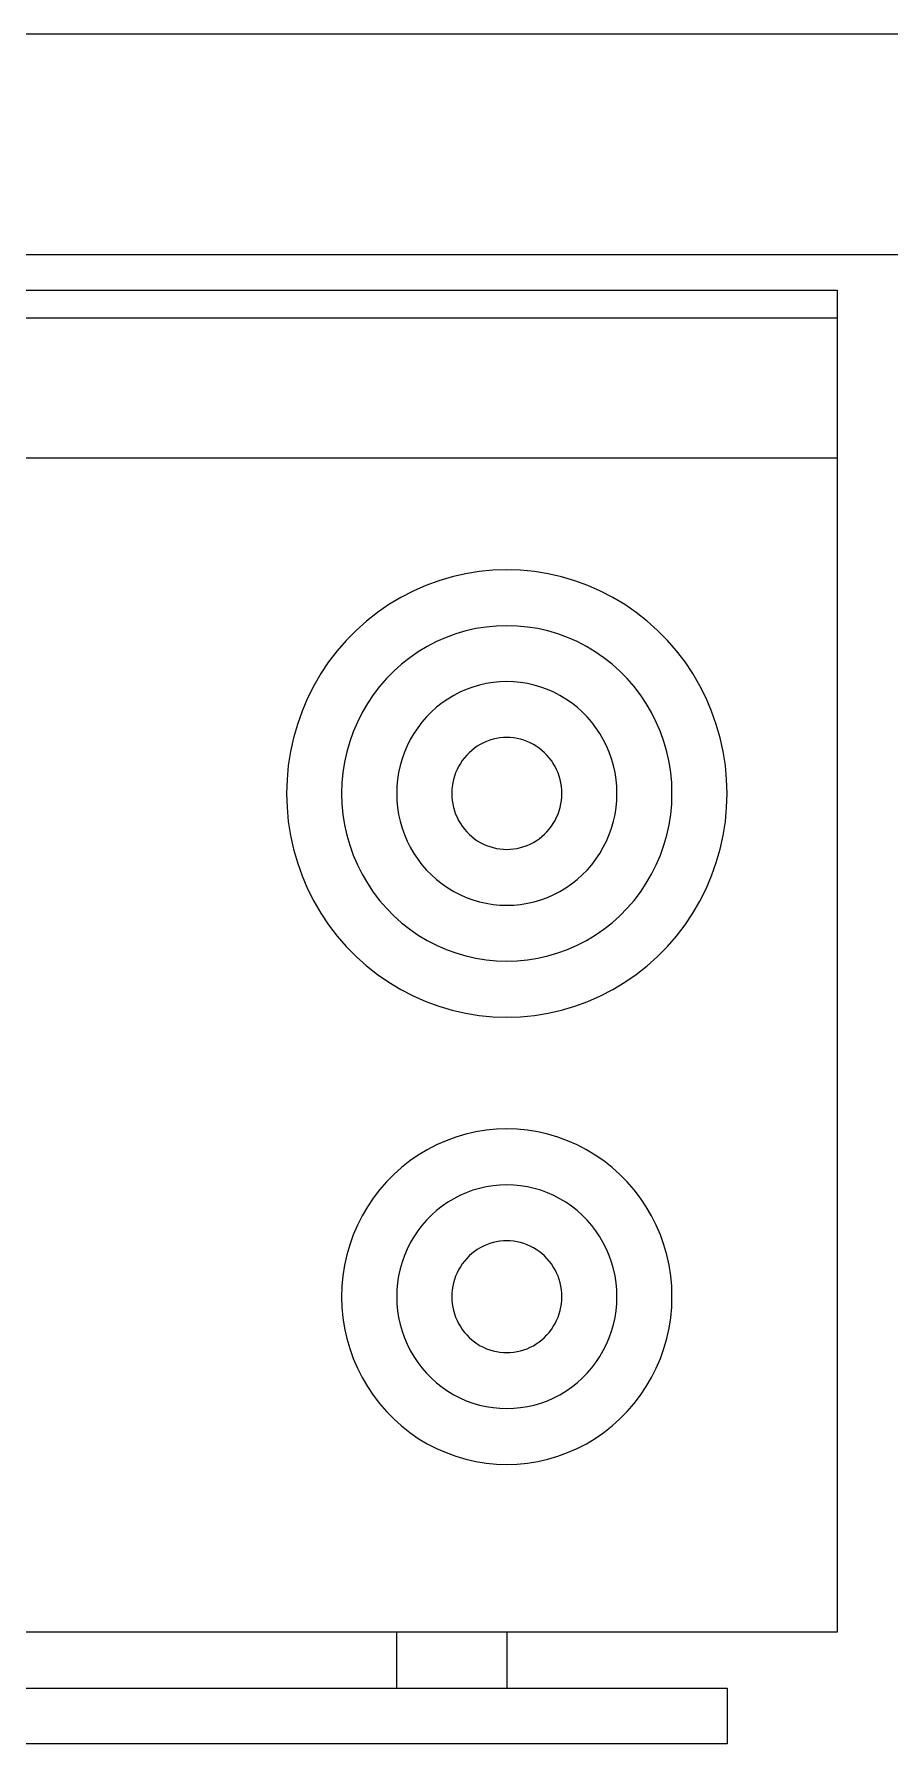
# Model space of a CAD drawing. Header units: millimetres. Extents: x 1 to 29, y 1 to 24.
# Drawn here: x 16.556 to 16.944, y 15.313 to 16.09 of the extents above; entities that cross this region are included whole.
import ezdxf

# ---------------------------------------------------------------- set-up
doc = ezdxf.new("R2010")
doc.units = ezdxf.units.MM

msp = doc.modelspace()

# ---------------------------------------------------------------- linework, layer by layer
for p, q in [((17.06834, 16.08971), (16.36834, 16.08971)), ((14.46834, 15.98971), (17.06834, 15.98971))]:
    msp.add_line(p, q)
at = {"color": 7, "linetype": 'Continuous'}
for p, q in [((15.92054, 15.97346), (16.92054, 15.97346)), ((16.92054, 15.97346), (16.92054, 15.36415)), ((15.92054, 15.96097), (16.92054, 15.96097)), ((15.92054, 15.8973), (16.92054, 15.8973)), ((16.74568, 15.84334), (16.73964, 15.84156)), ((16.75181, 15.84473), (16.74568, 15.84334)), ((16.75801, 15.84573), (16.75181, 15.84473)), ((16.76426, 15.84633), (16.75801, 15.84573)), ((16.77054, 15.84653), (16.76426, 15.84633)), ((16.77682, 15.84633), (16.77054, 15.84653)), ((16.78308, 15.84573), (16.77682, 15.84633)), ((16.78928, 15.84473), (16.78308, 15.84573)), ((16.79541, 15.84334), (16.78928, 15.84473)), ((16.80145, 15.84156), (16.79541, 15.84334)), ((16.72797, 15.83686), (16.72237, 15.83396)), ((16.73373, 15.83939), (16.72797, 15.83686)), ((16.73964, 15.84156), (16.73373, 15.83939)), ((16.80736, 15.83939), (16.80145, 15.84156)), ((16.81312, 15.83686), (16.80736, 15.83939)), ((16.81872, 15.83396), (16.81312, 15.83686)), ((16.71696, 15.83072), (16.71177, 15.82713)), ((16.72237, 15.83396), (16.71696, 15.83072)), ((16.82413, 15.83072), (16.81872, 15.83396)), ((16.82932, 15.82713), (16.82413, 15.83072)), ((16.7068, 15.82322), (16.70209, 15.819)), ((16.71177, 15.82713), (16.7068, 15.82322)), ((16.76114, 15.82054), (16.75649, 15.81979)), ((16.76583, 15.82099), (16.76114, 15.82054)), ((16.77054, 15.82114), (16.76583, 15.82099)), ((16.77525, 15.82099), (16.77054, 15.82114)), ((16.77994, 15.82054), (16.77525, 15.82099)), ((16.7846, 15.81979), (16.77994, 15.82054)), ((16.83429, 15.82322), (16.82932, 15.82713)), ((16.839, 15.819), (16.83429, 15.82322)), ((16.69765, 15.81449), (16.69349, 15.8097)), ((16.70209, 15.819), (16.69765, 15.81449)), ((16.73861, 15.81389), (16.73441, 15.81172)), ((16.74293, 15.81579), (16.73861, 15.81389)), ((16.74737, 15.81741), (16.74293, 15.81579)), ((16.75189, 15.81874), (16.74737, 15.81741)), ((16.75649, 15.81979), (16.75189, 15.81874)), ((16.7892, 15.81874), (16.7846, 15.81979)), ((16.79372, 15.81741), (16.7892, 15.81874)), ((16.79815, 15.81579), (16.79372, 15.81741)), ((16.80248, 15.81389), (16.79815, 15.81579)), ((16.80668, 15.81172), (16.80248, 15.81389)), ((16.84344, 15.81449), (16.839, 15.819)), ((16.8476, 15.8097), (16.84344, 15.81449)), ((16.68964, 15.80466), (16.68611, 15.79939)), ((16.69349, 15.8097), (16.68964, 15.80466)), ((16.72646, 15.80659), (16.72274, 15.80366)), ((16.73036, 15.80928), (16.72646, 15.80659)), ((16.73441, 15.81172), (16.73036, 15.80928)), ((16.81073, 15.80928), (16.80668, 15.81172)), ((16.81463, 15.80659), (16.81073, 15.80928)), ((16.81835, 15.80366), (16.81463, 15.80659)), ((16.85145, 15.80466), (16.8476, 15.8097)), ((16.85498, 15.79939), (16.85145, 15.80466)), ((16.68611, 15.79939), (16.68291, 15.79389)), ((16.71587, 15.79711), (16.71276, 15.79352)), ((16.7192, 15.80049), (16.71587, 15.79711)), ((16.72274, 15.80366), (16.7192, 15.80049)), ((16.82188, 15.80049), (16.81835, 15.80366)), ((16.82522, 15.79711), (16.82188, 15.80049)), ((16.82833, 15.79352), (16.82522, 15.79711)), ((16.85817, 15.79389), (16.85498, 15.79939)), ((16.68291, 15.79389), (16.68006, 15.78821)), ((16.70987, 15.78974), (16.70722, 15.78578)), ((16.71276, 15.79352), (16.70987, 15.78974)), ((16.74646, 15.78947), (16.74375, 15.78784)), ((16.74926, 15.79091), (16.74646, 15.78947)), ((16.75214, 15.79218), (16.74926, 15.79091)), ((16.75509, 15.79326), (16.75214, 15.79218)), ((16.75811, 15.79415), (16.75509, 15.79326)), ((16.76117, 15.79485), (16.75811, 15.79415)), ((16.76428, 15.79535), (16.76117, 15.79485)), ((16.7674, 15.79565), (16.76428, 15.79535)), ((16.77054, 15.79575), (16.7674, 15.79565)), ((16.77368, 15.79565), (16.77054, 15.79575)), ((16.77681, 15.79535), (16.77368, 15.79565)), ((16.77991, 15.79485), (16.77681, 15.79535)), ((16.78298, 15.79415), (16.77991, 15.79485)), ((16.78599, 15.79326), (16.78298, 15.79415)), ((16.78895, 15.79218), (16.78599, 15.79326)), ((16.79183, 15.79091), (16.78895, 15.79218)), ((16.79463, 15.78947), (16.79183, 15.79091)), ((16.79734, 15.78784), (16.79463, 15.78947)), ((16.83122, 15.78974), (16.82833, 15.79352)), ((16.83387, 15.78578), (16.83122, 15.78974)), ((16.86103, 15.78821), (16.85817, 15.79389)), ((16.67757, 15.78235), (16.67544, 15.77635)), ((16.68006, 15.78821), (16.67757, 15.78235)), ((16.70482, 15.78166), (16.70268, 15.7774)), ((16.70722, 15.78578), (16.70482, 15.78166)), ((16.73632, 15.78198), (16.7341, 15.77973)), ((16.73867, 15.78409), (16.73632, 15.78198)), ((16.74115, 15.78605), (16.73867, 15.78409)), ((16.74375, 15.78784), (16.74115, 15.78605)), ((16.79993, 15.78605), (16.79734, 15.78784)), ((16.80242, 15.78409), (16.79993, 15.78605)), ((16.80477, 15.78198), (16.80242, 15.78409)), ((16.80699, 15.77973), (16.80477, 15.78198)), ((16.83627, 15.78166), (16.83387, 15.78578)), ((16.83841, 15.7774), (16.83627, 15.78166)), ((16.86352, 15.78235), (16.86103, 15.78821)), ((16.86565, 15.77635), (16.86352, 15.78235)), ((16.67544, 15.77635), (16.67369, 15.77022)), ((16.70268, 15.7774), (16.70081, 15.77301)), ((16.73009, 15.77482), (16.72833, 15.77218)), ((16.73202, 15.77734), (16.73009, 15.77482)), ((16.7341, 15.77973), (16.73202, 15.77734)), ((16.80907, 15.77734), (16.80699, 15.77973)), ((16.81099, 15.77482), (16.80907, 15.77734)), ((16.81276, 15.77218), (16.81099, 15.77482)), ((16.84028, 15.77301), (16.83841, 15.7774)), ((16.8674, 15.77022), (16.86565, 15.77635)), ((16.67369, 15.77022), (16.67232, 15.764)), ((16.69922, 15.76851), (16.6979, 15.76391)), ((16.70081, 15.77301), (16.69922, 15.76851)), ((16.7253, 15.76659), (16.72406, 15.76366)), ((16.72673, 15.76943), (16.7253, 15.76659)), ((16.72833, 15.77218), (16.72673, 15.76943)), ((16.75715, 15.76641), (16.75585, 15.76551)), ((16.7585, 15.76722), (16.75715, 15.76641)), ((16.7599, 15.76794), (16.7585, 15.76722)), ((16.76134, 15.76857), (16.7599, 15.76794)), ((16.76282, 15.76912), (16.76134, 15.76857)), ((16.76433, 15.76956), (16.76282, 15.76912)), ((16.76586, 15.76991), (16.76433, 15.76956)), ((16.76741, 15.77016), (16.76586, 15.76991)), ((16.76897, 15.77031), (16.76741, 15.77016)), ((16.77054, 15.77036), (16.76897, 15.77031)), ((16.77211, 15.77031), (16.77054, 15.77036)), ((16.77368, 15.77016), (16.77211, 15.77031)), ((16.77523, 15.76991), (16.77368, 15.77016)), ((16.77676, 15.76956), (16.77523, 15.76991)), ((16.77827, 15.76912), (16.77676, 15.76956)), ((16.77975, 15.76857), (16.77827, 15.76912)), ((16.78119, 15.76794), (16.77975, 15.76857)), ((16.78259, 15.76722), (16.78119, 15.76794)), ((16.78394, 15.76641), (16.78259, 15.76722)), ((16.78524, 15.76551), (16.78394, 15.76641)), ((16.81436, 15.76943), (16.81276, 15.77218)), ((16.81579, 15.76659), (16.81436, 15.76943)), ((16.81703, 15.76366), (16.81579, 15.76659)), ((16.84187, 15.76851), (16.84028, 15.77301)), ((16.84319, 15.76391), (16.84187, 15.76851)), ((16.86877, 15.764), (16.8674, 15.77022)), ((16.67232, 15.764), (16.67133, 15.7577)), ((16.69687, 15.75924), (16.69614, 15.75451)), ((16.6979, 15.76391), (16.69687, 15.75924)), ((16.72299, 15.76066), (16.72212, 15.7576)), ((16.72406, 15.76366), (16.72299, 15.76066)), ((16.74944, 15.75857), (16.74864, 15.7572)), ((16.75032, 15.75989), (16.74944, 15.75857)), ((16.75128, 15.76115), (16.75032, 15.75989)), ((16.75232, 15.76235), (16.75128, 15.76115)), ((16.75343, 15.76348), (16.75232, 15.76235)), ((16.75461, 15.76453), (16.75343, 15.76348)), ((16.75585, 15.76551), (16.75461, 15.76453)), ((16.78648, 15.76453), (16.78524, 15.76551)), ((16.78766, 15.76348), (16.78648, 15.76453)), ((16.78877, 15.76235), (16.78766, 15.76348)), ((16.78981, 15.76115), (16.78877, 15.76235)), ((16.79077, 15.75989), (16.78981, 15.76115)), ((16.79165, 15.75857), (16.79077, 15.75989)), ((16.79245, 15.7572), (16.79165, 15.75857)), ((16.8181, 15.76066), (16.81703, 15.76366)), ((16.81897, 15.7576), (16.8181, 15.76066)), ((16.84422, 15.75924), (16.84319, 15.76391)), ((16.84495, 15.75451), (16.84422, 15.75924)), ((16.86976, 15.7577), (16.86877, 15.764)), ((16.67074, 15.75135), (16.67054, 15.74497)), ((16.67133, 15.7577), (16.67074, 15.75135)), ((16.69614, 15.75451), (16.69569, 15.74975)), ((16.72094, 15.75133), (16.72064, 15.74816)), ((16.72143, 15.75448), (16.72094, 15.75133)), ((16.72212, 15.7576), (16.72143, 15.75448)), ((16.74633, 15.75128), (16.74599, 15.74973)), ((16.74677, 15.75281), (16.74633, 15.75128)), ((16.7473, 15.75431), (16.74677, 15.75281)), ((16.74792, 15.75578), (16.7473, 15.75431)), ((16.74864, 15.7572), (16.74792, 15.75578)), ((16.79316, 15.75578), (16.79245, 15.7572)), ((16.79379, 15.75431), (16.79316, 15.75578)), ((16.79432, 15.75281), (16.79379, 15.75431)), ((16.79476, 15.75128), (16.79432, 15.75281)), ((16.7951, 15.74973), (16.79476, 15.75128)), ((16.81966, 15.75448), (16.81897, 15.7576)), ((16.82015, 15.75133), (16.81966, 15.75448)), ((16.82045, 15.74816), (16.82015, 15.75133)), ((16.8454, 15.74975), (16.84495, 15.75451)), ((16.87035, 15.75135), (16.86976, 15.7577)), ((16.87054, 15.74497), (16.87035, 15.75135)), ((16.67054, 15.74497), (16.67074, 15.73859)), ((16.69569, 15.74975), (16.69554, 15.74497)), ((16.69554, 15.74497), (16.69569, 15.74019)), ((16.72064, 15.74816), (16.72054, 15.74497)), ((16.72054, 15.74497), (16.72064, 15.74178)), ((16.74559, 15.74656), (16.74554, 15.74497)), ((16.74554, 15.74497), (16.74559, 15.74337)), ((16.74574, 15.74815), (16.74559, 15.74656)), ((16.74559, 15.74337), (16.74574, 15.74179)), ((16.74599, 15.74973), (16.74574, 15.74815)), ((16.79535, 15.74815), (16.7951, 15.74973)), ((16.79549, 15.74656), (16.79535, 15.74815)), ((16.79535, 15.74179), (16.79549, 15.74337)), ((16.79554, 15.74497), (16.79549, 15.74656)), ((16.79549, 15.74337), (16.79554, 15.74497)), ((16.82054, 15.74497), (16.82045, 15.74816)), ((16.82045, 15.74178), (16.82054, 15.74497)), ((16.84554, 15.74497), (16.8454, 15.74975)), ((16.8454, 15.74019), (16.84554, 15.74497)), ((16.87035, 15.73859), (16.87054, 15.74497)), ((16.67074, 15.73859), (16.67133, 15.73224)), ((16.69569, 15.74019), (16.69614, 15.73542)), ((16.69614, 15.73542), (16.69687, 15.7307)), ((16.72064, 15.74178), (16.72094, 15.7386)), ((16.72094, 15.7386), (16.72143, 15.73545)), ((16.72143, 15.73545), (16.72212, 15.73234)), ((16.74574, 15.74179), (16.74599, 15.74021)), ((16.74599, 15.74021), (16.74633, 15.73865)), ((16.74633, 15.73865), (16.74677, 15.73712)), ((16.74677, 15.73712), (16.7473, 15.73562)), ((16.7473, 15.73562), (16.74792, 15.73416)), ((16.79316, 15.73416), (16.79379, 15.73562)), ((16.79379, 15.73562), (16.79432, 15.73712)), ((16.79432, 15.73712), (16.79476, 15.73865)), ((16.79476, 15.73865), (16.7951, 15.74021)), ((16.7951, 15.74021), (16.79535, 15.74179)), ((16.81897, 15.73234), (16.81966, 15.73545)), ((16.81966, 15.73545), (16.82015, 15.7386)), ((16.82015, 15.7386), (16.82045, 15.74178)), ((16.84422, 15.7307), (16.84495, 15.73542)), ((16.84495, 15.73542), (16.8454, 15.74019)), ((16.86976, 15.73224), (16.87035, 15.73859)), ((16.67133, 15.73224), (16.67232, 15.72594)), ((16.69687, 15.7307), (16.6979, 15.72603)), ((16.72212, 15.73234), (16.72299, 15.72928)), ((16.72299, 15.72928), (16.72406, 15.72628)), ((16.74792, 15.73416), (16.74864, 15.73274)), ((16.74864, 15.73274), (16.74944, 15.73136)), ((16.74944, 15.73136), (16.75032, 15.73004)), ((16.75032, 15.73004), (16.75128, 15.72878)), ((16.75128, 15.72878), (16.75232, 15.72759)), ((16.75232, 15.72759), (16.75343, 15.72646)), ((16.78766, 15.72646), (16.78877, 15.72759)), ((16.78877, 15.72759), (16.78981, 15.72878)), ((16.78981, 15.72878), (16.79077, 15.73004)), ((16.79077, 15.73004), (16.79165, 15.73136)), ((16.79165, 15.73136), (16.79245, 15.73274)), ((16.79245, 15.73274), (16.79316, 15.73416)), ((16.81703, 15.72628), (16.8181, 15.72928)), ((16.8181, 15.72928), (16.81897, 15.73234)), ((16.84319, 15.72603), (16.84422, 15.7307)), ((16.86877, 15.72594), (16.86976, 15.73224)), ((16.67232, 15.72594), (16.67369, 15.71971)), ((16.67369, 15.71971), (16.67544, 15.71359)), ((16.6979, 15.72603), (16.69922, 15.72143)), ((16.69922, 15.72143), (16.70081, 15.71693)), ((16.72406, 15.72628), (16.7253, 15.72335)), ((16.7253, 15.72335), (16.72673, 15.72051)), ((16.72673, 15.72051), (16.72833, 15.71776)), ((16.75343, 15.72646), (16.75461, 15.72541)), ((16.75461, 15.72541), (16.75585, 15.72443)), ((16.75585, 15.72443), (16.75715, 15.72353)), ((16.75715, 15.72353), (16.7585, 15.72272)), ((16.7585, 15.72272), (16.7599, 15.722)), ((16.7599, 15.722), (16.76134, 15.72136)), ((16.76134, 15.72136), (16.76282, 15.72082)), ((16.76282, 15.72082), (16.76433, 15.72038)), ((16.76433, 15.72038), (16.76586, 15.72003)), ((16.76586, 15.72003), (16.76741, 15.71978)), ((16.76741, 15.71978), (16.76897, 15.71963)), ((16.76897, 15.71963), (16.77054, 15.71958)), ((16.77054, 15.71958), (16.77211, 15.71963)), ((16.77211, 15.71963), (16.77368, 15.71978)), ((16.77368, 15.71978), (16.77523, 15.72003)), ((16.77523, 15.72003), (16.77676, 15.72038)), ((16.77676, 15.72038), (16.77827, 15.72082)), ((16.77827, 15.72082), (16.77975, 15.72136)), ((16.77975, 15.72136), (16.78119, 15.722)), ((16.78119, 15.722), (16.78259, 15.72272)), ((16.78259, 15.72272), (16.78394, 15.72353)), ((16.78394, 15.72353), (16.78524, 15.72443)), ((16.78524, 15.72443), (16.78648, 15.72541)), ((16.78648, 15.72541), (16.78766, 15.72646)), ((16.81276, 15.71776), (16.81436, 15.72051)), ((16.81436, 15.72051), (16.81579, 15.72335)), ((16.81579, 15.72335), (16.81703, 15.72628)), ((16.84028, 15.71693), (16.84187, 15.72143)), ((16.84187, 15.72143), (16.84319, 15.72603)), ((16.86565, 15.71359), (16.8674, 15.71971)), ((16.8674, 15.71971), (16.86877, 15.72594)), ((16.67544, 15.71359), (16.67757, 15.70758)), ((16.70081, 15.71693), (16.70268, 15.71254)), ((16.70268, 15.71254), (16.70482, 15.70827)), ((16.72833, 15.71776), (16.73009, 15.71512)), ((16.73009, 15.71512), (16.73202, 15.7126)), ((16.73202, 15.7126), (16.7341, 15.71021)), ((16.80699, 15.71021), (16.80907, 15.7126)), ((16.80907, 15.7126), (16.81099, 15.71512)), ((16.81099, 15.71512), (16.81276, 15.71776)), ((16.83627, 15.70827), (16.83841, 15.71254)), ((16.83841, 15.71254), (16.84028, 15.71693)), ((16.86352, 15.70758), (16.86565, 15.71359)), ((16.67757, 15.70758), (16.68006, 15.70173)), ((16.70482, 15.70827), (16.70722, 15.70416)), ((16.70722, 15.70416), (16.70987, 15.7002)), ((16.7341, 15.71021), (16.73632, 15.70795)), ((16.73632, 15.70795), (16.73867, 15.70584)), ((16.73867, 15.70584), (16.74115, 15.70389)), ((16.74115, 15.70389), (16.74375, 15.70209)), ((16.79734, 15.70209), (16.79993, 15.70389)), ((16.79993, 15.70389), (16.80242, 15.70584)), ((16.80242, 15.70584), (16.80477, 15.70795)), ((16.80477, 15.70795), (16.80699, 15.71021)), ((16.83122, 15.7002), (16.83387, 15.70416)), ((16.83387, 15.70416), (16.83627, 15.70827)), ((16.86103, 15.70173), (16.86352, 15.70758)), ((16.68006, 15.70173), (16.68291, 15.69604)), ((16.68291, 15.69604), (16.68611, 15.69055)), ((16.70987, 15.7002), (16.71276, 15.69642)), ((16.71276, 15.69642), (16.71587, 15.69283)), ((16.74375, 15.70209), (16.74646, 15.70047)), ((16.74646, 15.70047), (16.74926, 15.69902)), ((16.74926, 15.69902), (16.75214, 15.69776)), ((16.75214, 15.69776), (16.75509, 15.69667)), ((16.75509, 15.69667), (16.75811, 15.69578)), ((16.75811, 15.69578), (16.76117, 15.69509)), ((16.77991, 15.69509), (16.78298, 15.69578)), ((16.78298, 15.69578), (16.78599, 15.69667)), ((16.78599, 15.69667), (16.78895, 15.69776)), ((16.78895, 15.69776), (16.79183, 15.69902)), ((16.79183, 15.69902), (16.79463, 15.70047)), ((16.79463, 15.70047), (16.79734, 15.70209)), ((16.82522, 15.69283), (16.82833, 15.69642)), ((16.82833, 15.69642), (16.83122, 15.7002)), ((16.85498, 15.69055), (16.85817, 15.69604)), ((16.85817, 15.69604), (16.86103, 15.70173)), ((16.68611, 15.69055), (16.68964, 15.68527)), ((16.71587, 15.69283), (16.7192, 15.68944)), ((16.7192, 15.68944), (16.72274, 15.68628)), ((16.76117, 15.69509), (16.76428, 15.69459)), ((16.76428, 15.69459), (16.7674, 15.69429)), ((16.7674, 15.69429), (16.77054, 15.69419)), ((16.77054, 15.69419), (16.77368, 15.69429)), ((16.77368, 15.69429), (16.77681, 15.69459)), ((16.77681, 15.69459), (16.77991, 15.69509)), ((16.81835, 15.68628), (16.82188, 15.68944)), ((16.82188, 15.68944), (16.82522, 15.69283)), ((16.85145, 15.68527), (16.85498, 15.69055)), ((16.68964, 15.68527), (16.69349, 15.68023)), ((16.69349, 15.68023), (16.69765, 15.67545)), ((16.72274, 15.68628), (16.72646, 15.68335)), ((16.72646, 15.68335), (16.73036, 15.68066)), ((16.73036, 15.68066), (16.73441, 15.67822)), ((16.80668, 15.67822), (16.81073, 15.68066)), ((16.81073, 15.68066), (16.81463, 15.68335)), ((16.81463, 15.68335), (16.81835, 15.68628)), ((16.84344, 15.67545), (16.8476, 15.68023)), ((16.8476, 15.68023), (16.85145, 15.68527)), ((16.69765, 15.67545), (16.70209, 15.67094)), ((16.73441, 15.67822), (16.73861, 15.67605)), ((16.73861, 15.67605), (16.74293, 15.67415)), ((16.74293, 15.67415), (16.74737, 15.67253)), ((16.74737, 15.67253), (16.75189, 15.67119)), ((16.7892, 15.67119), (16.79372, 15.67253)), ((16.79372, 15.67253), (16.79815, 15.67415)), ((16.79815, 15.67415), (16.80248, 15.67605)), ((16.80248, 15.67605), (16.80668, 15.67822)), ((16.839, 15.67094), (16.84344, 15.67545)), ((16.70209, 15.67094), (16.7068, 15.66672)), ((16.7068, 15.66672), (16.71177, 15.66281)), ((16.75189, 15.67119), (16.75649, 15.67015)), ((16.75649, 15.67015), (16.76114, 15.6694)), ((16.76114, 15.6694), (16.76583, 15.66895)), ((16.76583, 15.66895), (16.77054, 15.6688)), ((16.77054, 15.6688), (16.77525, 15.66895)), ((16.77525, 15.66895), (16.77994, 15.6694)), ((16.77994, 15.6694), (16.7846, 15.67015)), ((16.7846, 15.67015), (16.7892, 15.67119)), ((16.82932, 15.66281), (16.83429, 15.66672)), ((16.83429, 15.66672), (16.839, 15.67094)), ((16.71177, 15.66281), (16.71696, 15.65922)), ((16.71696, 15.65922), (16.72237, 15.65597)), ((16.81872, 15.65597), (16.82413, 15.65922)), ((16.82413, 15.65922), (16.82932, 15.66281)), ((16.72237, 15.65597), (16.72797, 15.65308)), ((16.72797, 15.65308), (16.73373, 15.65054)), ((16.73373, 15.65054), (16.73964, 15.64838)), ((16.80145, 15.64838), (16.80736, 15.65054)), ((16.80736, 15.65054), (16.81312, 15.65308)), ((16.81312, 15.65308), (16.81872, 15.65597)), ((16.73964, 15.64838), (16.74568, 15.6466)), ((16.74568, 15.6466), (16.75181, 15.64521)), ((16.75181, 15.64521), (16.75801, 15.64421)), ((16.75801, 15.64421), (16.76426, 15.64361)), ((16.76426, 15.64361), (16.77054, 15.64341)), ((16.77054, 15.64341), (16.77682, 15.64361)), ((16.77682, 15.64361), (16.78308, 15.64421)), ((16.78308, 15.64421), (16.78928, 15.64521)), ((16.78928, 15.64521), (16.79541, 15.6466)), ((16.79541, 15.6466), (16.80145, 15.64838)), ((16.74293, 15.58729), (16.73861, 15.58539)), ((16.74737, 15.58891), (16.74293, 15.58729)), ((16.75189, 15.59025), (16.74737, 15.58891)), ((16.75649, 15.59129), (16.75189, 15.59025)), ((16.76114, 15.59204), (16.75649, 15.59129)), ((16.76583, 15.59249), (16.76114, 15.59204)), ((16.77054, 15.59264), (16.76583, 15.59249)), ((16.77525, 15.59249), (16.77054, 15.59264)), ((16.77994, 15.59204), (16.77525, 15.59249)), ((16.7846, 15.59129), (16.77994, 15.59204)), ((16.7892, 15.59025), (16.7846, 15.59129)), ((16.79372, 15.58891), (16.7892, 15.59025)), ((16.79815, 15.58729), (16.79372, 15.58891)), ((16.80248, 15.58539), (16.79815, 15.58729)), ((16.73036, 15.58079), (16.72646, 15.5781)), ((16.73441, 15.58322), (16.73036, 15.58079)), ((16.73861, 15.58539), (16.73441, 15.58322)), ((16.80668, 15.58322), (16.80248, 15.58539)), ((16.81073, 15.58079), (16.80668, 15.58322)), ((16.81463, 15.5781), (16.81073, 15.58079)), ((16.7192, 15.572), (16.71587, 15.56862)), ((16.72274, 15.57516), (16.7192, 15.572)), ((16.72646, 15.5781), (16.72274, 15.57516)), ((16.81835, 15.57516), (16.81463, 15.5781)), ((16.82188, 15.572), (16.81835, 15.57516)), ((16.82522, 15.56862), (16.82188, 15.572)), ((16.71276, 15.56503), (16.70987, 15.56125)), ((16.71587, 15.56862), (16.71276, 15.56503)), ((16.75509, 15.56477), (16.75214, 15.56369)), ((16.75811, 15.56566), (16.75509, 15.56477)), ((16.76117, 15.56635), (16.75811, 15.56566)), ((16.76428, 15.56685), (16.76117, 15.56635)), ((16.7674, 15.56715), (16.76428, 15.56685)), ((16.77054, 15.56725), (16.7674, 15.56715)), ((16.77368, 15.56715), (16.77054, 15.56725)), ((16.77681, 15.56685), (16.77368, 15.56715)), ((16.77991, 15.56635), (16.77681, 15.56685)), ((16.78298, 15.56566), (16.77991, 15.56635)), ((16.78599, 15.56477), (16.78298, 15.56566)), ((16.78895, 15.56369), (16.78599, 15.56477)), ((16.82833, 15.56503), (16.82522, 15.56862)), ((16.83122, 15.56125), (16.82833, 15.56503)), ((16.70722, 15.55729), (16.70482, 15.55317)), ((16.70987, 15.56125), (16.70722, 15.55729)), ((16.74115, 15.55756), (16.73867, 15.5556)), ((16.74375, 15.55935), (16.74115, 15.55756)), ((16.74646, 15.56097), (16.74375, 15.55935)), ((16.74926, 15.56242), (16.74646, 15.56097)), ((16.75214, 15.56369), (16.74926, 15.56242)), ((16.79183, 15.56242), (16.78895, 15.56369)), ((16.79463, 15.56097), (16.79183, 15.56242)), ((16.79734, 15.55935), (16.79463, 15.56097)), ((16.79993, 15.55756), (16.79734, 15.55935)), ((16.80242, 15.5556), (16.79993, 15.55756)), ((16.83387, 15.55729), (16.83122, 15.56125)), ((16.83627, 15.55317), (16.83387, 15.55729)), ((16.70268, 15.54891), (16.70081, 15.54451)), ((16.70482, 15.55317), (16.70268, 15.54891)), ((16.73202, 15.54884), (16.73009, 15.54632)), ((16.7341, 15.55124), (16.73202, 15.54884)), ((16.73632, 15.55349), (16.7341, 15.55124)), ((16.73867, 15.5556), (16.73632, 15.55349)), ((16.80477, 15.55349), (16.80242, 15.5556)), ((16.80699, 15.55124), (16.80477, 15.55349)), ((16.80907, 15.54884), (16.80699, 15.55124)), ((16.81099, 15.54632), (16.80907, 15.54884)), ((16.83841, 15.54891), (16.83627, 15.55317)), ((16.84028, 15.54451), (16.83841, 15.54891)), ((16.70081, 15.54451), (16.69922, 15.54001)), ((16.72673, 15.54094), (16.7253, 15.5381)), ((16.72833, 15.54368), (16.72673, 15.54094)), ((16.73009, 15.54632), (16.72833, 15.54368)), ((16.76282, 15.54062), (16.76134, 15.54008)), ((16.76433, 15.54107), (16.76282, 15.54062)), ((16.76586, 15.54141), (16.76433, 15.54107)), ((16.76741, 15.54166), (16.76586, 15.54141)), ((16.76897, 15.54181), (16.76741, 15.54166)), ((16.77054, 15.54186), (16.76897, 15.54181)), ((16.77211, 15.54181), (16.77054, 15.54186)), ((16.77368, 15.54166), (16.77211, 15.54181)), ((16.77523, 15.54141), (16.77368, 15.54166)), ((16.77676, 15.54107), (16.77523, 15.54141)), ((16.77827, 15.54062), (16.77676, 15.54107)), ((16.77975, 15.54008), (16.77827, 15.54062)), ((16.81276, 15.54368), (16.81099, 15.54632)), ((16.81436, 15.54094), (16.81276, 15.54368)), ((16.81579, 15.5381), (16.81436, 15.54094)), ((16.84187, 15.54001), (16.84028, 15.54451)), ((16.6979, 15.53542), (16.69687, 15.53075)), ((16.69922, 15.54001), (16.6979, 15.53542)), ((16.72406, 15.53517), (16.72299, 15.53217)), ((16.7253, 15.5381), (16.72406, 15.53517)), ((16.75232, 15.53385), (16.75128, 15.53266)), ((16.75343, 15.53498), (16.75232, 15.53385)), ((16.75461, 15.53604), (16.75343, 15.53498)), ((16.75585, 15.53702), (16.75461, 15.53604)), ((16.75715, 15.53791), (16.75585, 15.53702)), ((16.7585, 15.53872), (16.75715, 15.53791)), ((16.7599, 15.53945), (16.7585, 15.53872)), ((16.76134, 15.54008), (16.7599, 15.53945)), ((16.78119, 15.53945), (16.77975, 15.54008)), ((16.78259, 15.53872), (16.78119, 15.53945)), ((16.78394, 15.53791), (16.78259, 15.53872)), ((16.78524, 15.53702), (16.78394, 15.53791)), ((16.78648, 15.53604), (16.78524, 15.53702)), ((16.78766, 15.53498), (16.78648, 15.53604)), ((16.78877, 15.53385), (16.78766, 15.53498)), ((16.78981, 15.53266), (16.78877, 15.53385)), ((16.81703, 15.53517), (16.81579, 15.5381)), ((16.8181, 15.53217), (16.81703, 15.53517)), ((16.84319, 15.53542), (16.84187, 15.54001)), ((16.84422, 15.53075), (16.84319, 15.53542)), ((16.69614, 15.52602), (16.69569, 15.52126)), ((16.69687, 15.53075), (16.69614, 15.52602)), ((16.72143, 15.52599), (16.72094, 15.52284)), ((16.72212, 15.5291), (16.72143, 15.52599)), ((16.72299, 15.53217), (16.72212, 15.5291)), ((16.7473, 15.52582), (16.74677, 15.52432)), ((16.74792, 15.52728), (16.7473, 15.52582)), ((16.74864, 15.52871), (16.74792, 15.52728)), ((16.74944, 15.53008), (16.74864, 15.52871)), ((16.75032, 15.5314), (16.74944, 15.53008)), ((16.75128, 15.53266), (16.75032, 15.5314)), ((16.79077, 15.5314), (16.78981, 15.53266)), ((16.79165, 15.53008), (16.79077, 15.5314)), ((16.79245, 15.52871), (16.79165, 15.53008)), ((16.79316, 15.52728), (16.79245, 15.52871)), ((16.79379, 15.52582), (16.79316, 15.52728)), ((16.79432, 15.52432), (16.79379, 15.52582)), ((16.81897, 15.5291), (16.8181, 15.53217)), ((16.81966, 15.52599), (16.81897, 15.5291)), ((16.82015, 15.52284), (16.81966, 15.52599)), ((16.84495, 15.52602), (16.84422, 15.53075)), ((16.8454, 15.52126), (16.84495, 15.52602)), ((16.69569, 15.52126), (16.69554, 15.51647)), ((16.72064, 15.51966), (16.72054, 15.51647)), ((16.72094, 15.52284), (16.72064, 15.51966)), ((16.74559, 15.51807), (16.74554, 15.51647)), ((16.74574, 15.51966), (16.74559, 15.51807)), ((16.74599, 15.52123), (16.74574, 15.51966)), ((16.74633, 15.52279), (16.74599, 15.52123)), ((16.74677, 15.52432), (16.74633, 15.52279)), ((16.79476, 15.52279), (16.79432, 15.52432)), ((16.7951, 15.52123), (16.79476, 15.52279)), ((16.79535, 15.51966), (16.7951, 15.52123)), ((16.79549, 15.51807), (16.79535, 15.51966)), ((16.79554, 15.51647), (16.79549, 15.51807)), ((16.82045, 15.51966), (16.82015, 15.52284)), ((16.82054, 15.51647), (16.82045, 15.51966)), ((16.84554, 15.51647), (16.8454, 15.52126)), ((16.69554, 15.51647), (16.69569, 15.51169)), ((16.69569, 15.51169), (16.69614, 15.50693)), ((16.72054, 15.51647), (16.72064, 15.51329)), ((16.72064, 15.51329), (16.72094, 15.51011)), ((16.72094, 15.51011), (16.72143, 15.50696)), ((16.74554, 15.51647), (16.74559, 15.51488)), ((16.74559, 15.51488), (16.74574, 15.51329)), ((16.74574, 15.51329), (16.74599, 15.51172)), ((16.74599, 15.51172), (16.74633, 15.51016)), ((16.74633, 15.51016), (16.74677, 15.50863)), ((16.79432, 15.50863), (16.79476, 15.51016)), ((16.79476, 15.51016), (16.7951, 15.51172)), ((16.7951, 15.51172), (16.79535, 15.51329)), ((16.79535, 15.51329), (16.79549, 15.51488)), ((16.79549, 15.51488), (16.79554, 15.51647)), ((16.81966, 15.50696), (16.82015, 15.51011)), ((16.82015, 15.51011), (16.82045, 15.51329)), ((16.82045, 15.51329), (16.82054, 15.51647)), ((16.84495, 15.50693), (16.8454, 15.51169)), ((16.8454, 15.51169), (16.84554, 15.51647)), ((16.69614, 15.50693), (16.69687, 15.5022)), ((16.69687, 15.5022), (16.6979, 15.49753)), ((16.72143, 15.50696), (16.72212, 15.50385)), ((16.72212, 15.50385), (16.72299, 15.50078)), ((16.74677, 15.50863), (16.7473, 15.50713)), ((16.7473, 15.50713), (16.74792, 15.50566)), ((16.74792, 15.50566), (16.74864, 15.50424)), ((16.74864, 15.50424), (16.74944, 15.50287)), ((16.74944, 15.50287), (16.75032, 15.50155)), ((16.79077, 15.50155), (16.79165, 15.50287)), ((16.79165, 15.50287), (16.79245, 15.50424)), ((16.79245, 15.50424), (16.79316, 15.50566)), ((16.79316, 15.50566), (16.79379, 15.50713)), ((16.79379, 15.50713), (16.79432, 15.50863)), ((16.8181, 15.50078), (16.81897, 15.50385)), ((16.81897, 15.50385), (16.81966, 15.50696)), ((16.84319, 15.49753), (16.84422, 15.5022)), ((16.84422, 15.5022), (16.84495, 15.50693)), ((16.6979, 15.49753), (16.69922, 15.49294)), ((16.72299, 15.50078), (16.72406, 15.49778)), ((16.72406, 15.49778), (16.7253, 15.49485)), ((16.7253, 15.49485), (16.72673, 15.49201)), ((16.75032, 15.50155), (16.75128, 15.50029)), ((16.75128, 15.50029), (16.75232, 15.49909)), ((16.75232, 15.49909), (16.75343, 15.49797)), ((16.75343, 15.49797), (16.75461, 15.49691)), ((16.75461, 15.49691), (16.75585, 15.49593)), ((16.75585, 15.49593), (16.75715, 15.49504)), ((16.75715, 15.49504), (16.7585, 15.49423)), ((16.7585, 15.49423), (16.7599, 15.4935)), ((16.78119, 15.4935), (16.78259, 15.49423)), ((16.78259, 15.49423), (16.78394, 15.49504)), ((16.78394, 15.49504), (16.78524, 15.49593)), ((16.78524, 15.49593), (16.78648, 15.49691)), ((16.78648, 15.49691), (16.78766, 15.49797)), ((16.78766, 15.49797), (16.78877, 15.49909)), ((16.78877, 15.49909), (16.78981, 15.50029)), ((16.78981, 15.50029), (16.79077, 15.50155)), ((16.81436, 15.49201), (16.81579, 15.49485)), ((16.81579, 15.49485), (16.81703, 15.49778)), ((16.81703, 15.49778), (16.8181, 15.50078)), ((16.84187, 15.49294), (16.84319, 15.49753)), ((16.69922, 15.49294), (16.70081, 15.48844)), ((16.70081, 15.48844), (16.70268, 15.48404)), ((16.72673, 15.49201), (16.72833, 15.48927)), ((16.72833, 15.48927), (16.73009, 15.48663)), ((16.73009, 15.48663), (16.73202, 15.48411)), ((16.7599, 15.4935), (16.76134, 15.49287)), ((16.76134, 15.49287), (16.76282, 15.49233)), ((16.76282, 15.49233), (16.76433, 15.49188)), ((16.76433, 15.49188), (16.76586, 15.49154)), ((16.76586, 15.49154), (16.76741, 15.49129)), ((16.76741, 15.49129), (16.76897, 15.49114)), ((16.76897, 15.49114), (16.77054, 15.49109)), ((16.77054, 15.49109), (16.77211, 15.49114)), ((16.77211, 15.49114), (16.77368, 15.49129)), ((16.77368, 15.49129), (16.77523, 15.49154)), ((16.77523, 15.49154), (16.77676, 15.49188)), ((16.77676, 15.49188), (16.77827, 15.49233)), ((16.77827, 15.49233), (16.77975, 15.49287)), ((16.77975, 15.49287), (16.78119, 15.4935)), ((16.80907, 15.48411), (16.81099, 15.48663)), ((16.81099, 15.48663), (16.81276, 15.48927)), ((16.81276, 15.48927), (16.81436, 15.49201)), ((16.83841, 15.48404), (16.84028, 15.48844)), ((16.84028, 15.48844), (16.84187, 15.49294)), ((16.70268, 15.48404), (16.70482, 15.47978)), ((16.70482, 15.47978), (16.70722, 15.47566)), ((16.73202, 15.48411), (16.7341, 15.48171)), ((16.7341, 15.48171), (16.73632, 15.47946)), ((16.73632, 15.47946), (16.73867, 15.47735)), ((16.80242, 15.47735), (16.80477, 15.47946)), ((16.80477, 15.47946), (16.80699, 15.48171)), ((16.80699, 15.48171), (16.80907, 15.48411)), ((16.83387, 15.47566), (16.83627, 15.47978)), ((16.83627, 15.47978), (16.83841, 15.48404)), ((16.70722, 15.47566), (16.70987, 15.4717)), ((16.70987, 15.4717), (16.71276, 15.46792)), ((16.73867, 15.47735), (16.74115, 15.47539)), ((16.74115, 15.47539), (16.74375, 15.4736)), ((16.74375, 15.4736), (16.74646, 15.47198)), ((16.74646, 15.47198), (16.74926, 15.47053)), ((16.79183, 15.47053), (16.79463, 15.47198)), ((16.79463, 15.47198), (16.79734, 15.4736)), ((16.79734, 15.4736), (16.79993, 15.47539)), ((16.79993, 15.47539), (16.80242, 15.47735)), ((16.82833, 15.46792), (16.83122, 15.4717)), ((16.83122, 15.4717), (16.83387, 15.47566)), ((16.71276, 15.46792), (16.71587, 15.46433)), ((16.71587, 15.46433), (16.7192, 15.46095)), ((16.74926, 15.47053), (16.75214, 15.46926)), ((16.75214, 15.46926), (16.75509, 15.46818)), ((16.75509, 15.46818), (16.75811, 15.46729)), ((16.75811, 15.46729), (16.76117, 15.4666)), ((16.76117, 15.4666), (16.76428, 15.4661)), ((16.76428, 15.4661), (16.7674, 15.4658)), ((16.7674, 15.4658), (16.77054, 15.4657)), ((16.77054, 15.4657), (16.77368, 15.4658)), ((16.77368, 15.4658), (16.77681, 15.4661)), ((16.77681, 15.4661), (16.77991, 15.4666)), ((16.77991, 15.4666), (16.78298, 15.46729)), ((16.78298, 15.46729), (16.78599, 15.46818)), ((16.78599, 15.46818), (16.78895, 15.46926)), ((16.78895, 15.46926), (16.79183, 15.47053)), ((16.82188, 15.46095), (16.82522, 15.46433)), ((16.82522, 15.46433), (16.82833, 15.46792)), ((16.7192, 15.46095), (16.72274, 15.45779)), ((16.72274, 15.45779), (16.72646, 15.45485)), ((16.81463, 15.45485), (16.81835, 15.45779)), ((16.81835, 15.45779), (16.82188, 15.46095)), ((16.72646, 15.45485), (16.73036, 15.45216)), ((16.73036, 15.45216), (16.73441, 15.44973)), ((16.73441, 15.44973), (16.73861, 15.44756)), ((16.73861, 15.44756), (16.74293, 15.44566)), ((16.79815, 15.44566), (16.80248, 15.44756)), ((16.80248, 15.44756), (16.80668, 15.44973)), ((16.80668, 15.44973), (16.81073, 15.45216)), ((16.81073, 15.45216), (16.81463, 15.45485)), ((16.74293, 15.44566), (16.74737, 15.44403)), ((16.74737, 15.44403), (16.75189, 15.4427)), ((16.75189, 15.4427), (16.75649, 15.44166)), ((16.75649, 15.44166), (16.76114, 15.44091)), ((16.76114, 15.44091), (16.76583, 15.44046)), ((16.76583, 15.44046), (16.77054, 15.44031)), ((16.77054, 15.44031), (16.77525, 15.44046)), ((16.77525, 15.44046), (16.77994, 15.44091)), ((16.77994, 15.44091), (16.7846, 15.44166)), ((16.7846, 15.44166), (16.7892, 15.4427)), ((16.7892, 15.4427), (16.79372, 15.44403)), ((16.79372, 15.44403), (16.79815, 15.44566)), ((16.92054, 15.36415), (15.92054, 15.36415)), ((16.72054, 15.3388), (16.72054, 15.36415)), ((16.77054, 15.36415), (16.77054, 15.3388)), ((15.97054, 15.3388), (16.87053, 15.3388)), ((16.87053, 15.3388), (16.87053, 15.31346)), ((16.87053, 15.31346), (15.97054, 15.31346))]:
    msp.add_line(p, q, dxfattribs=at)

doc.saveas('drawing.dxf')
